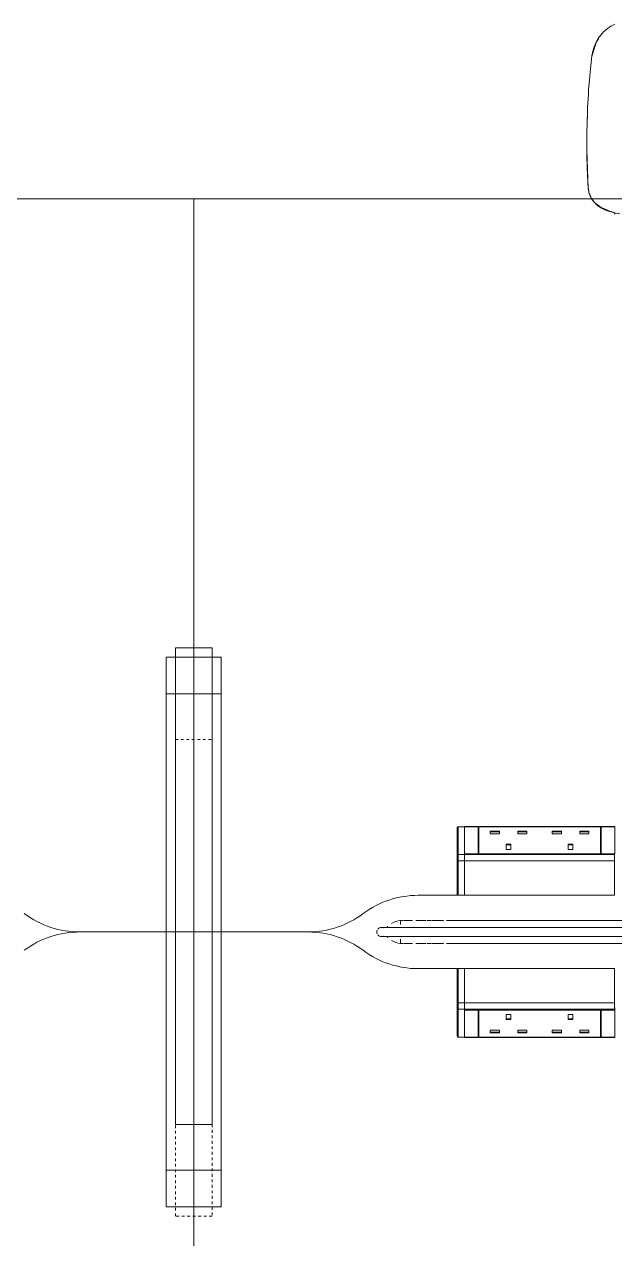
# Model space of a CAD drawing. Header units: millimetres. Extents: x 155927 to 317870, y -36033 to 97293.
# Drawn here: x 171060 to 171705, y 23993 to 25318 of the extents above; entities that cross this region are included whole.
import ezdxf

# ---------------------------------------------------------------- set-up
doc = ezdxf.new("R2010")
doc.units = ezdxf.units.MM
doc.header["$MEASUREMENT"] = 0
doc.linetypes.add('Dash', pattern=[6, 3, -3])
for name, color, linetype, lineweight in [('G-IMPT', 8, 'CONTINUOUS', 9), ('I-FURN', 8, 'CONTINUOUS', 9), ('I-FURN-HDLN', 8, 'Dash', 9)]:
    doc.layers.add(name, color=color, linetype=linetype, lineweight=lineweight)

msp = doc.modelspace()

# ---------------------------------------------------------------- linework, layer by layer
at = {"layer": 'G-IMPT'}
for p, q in [((171690, 25306.7), (171693.2, 25310.1)), ((171697, 25313.4), (171693.2, 25310.1)), ((171701.2, 25316.3), (171697, 25313.4)), ((171701.2, 25316.3), (171705.4, 25318.4)), ((171682.4, 25292.4), (171686.1, 25300.5)), ((171684.5, 25298.1), (171682.7, 25293.9)), ((171684.5, 25298.1), (171687, 25302.6)), ((171687.7, 25302.6), (171686.1, 25300.5)), ((171690, 25306.7), (171687, 25302.6)), ((171678.4, 25266.1), (171680.3, 25284)), ((171680.3, 25283.5), (171684.2, 25295.9)), ((171680.3, 25284), (171681.2, 25289)), ((171680.3, 25283.5), (171681.3, 25286.8)), ((171682.4, 25292.4), (171680.5, 25284)), ((171682.7, 25293.9), (171681.2, 25289)), ((171684.2, 25295.9), (171681.3, 25286.8)), ((171676.8, 25246.9), (171678.1, 25261.9)), ((171678.1, 25261.9), (171678.4, 25266.1)), ((171676.8, 25246.9), (171676.5, 25241.8)), ((171677.5, 25255.1), (171677.7, 25256.7)), ((171676.5, 25241.8), (171675.7, 25227.7)), ((171675.5, 25221.6), (171675.1, 25209.9)), ((171675.5, 25221.6), (171675.7, 25227.7)), ((171674.9, 25201.5), (171675.1, 25209.9)), ((171675.3, 25216.7), (171675.2, 25214.8)), ((171675.2, 25214.8), (171675.2, 25213.3)), ((171674.9, 25201.5), (171674.8, 25190.7)), ((171675, 25171.4), (171674.8, 25190.7)), ((171674.9, 25201.5), (171674.9, 25181.3)), ((171674.9, 25201.5), (171675, 25171.4)), ((171674.9, 25181.8), (171674.9, 25179.2)), ((171674.9, 25181.3), (171675, 25171.4)), ((171674.9, 25181.3), (171675.4, 25159.9)), ((171674.9, 25181.3), (171675.3, 25161.1)), ((171674.9, 25179.2), (171674.9, 25177.3)), ((171675, 25171.4), (171675.4, 25159.9)), ((171675.4, 25159.9), (171675.3, 25161.1)), ((171675.3, 25161.1), (171676.4, 25139.3)), ((171675.3, 25161.1), (171676.3, 25140.9)), ((171675.4, 25159.9), (171676.4, 25139.3)), ((171676.2, 25143.1), (171676.3, 25140.9)), ((171676.4, 25139.3), (171676.3, 25140.9)), ((171676.4, 25139.3), (171676.7, 25137.6)), ((171677.1, 25135.4), (171676.5, 25139.3)), ((171677.1, 25135.3), (171676.7, 25137.6)), ((171677.1, 25135.4), (171679.5, 25129.2)), ((171677.1, 25135.3), (171677.5, 25133.9)), ((171678.9, 25130.3), (171677.5, 25133.9)), ((171678.9, 25130.3), (171680.1, 25128)), ((171679.5, 25129.2), (171680.4, 25128)), ((171680.1, 25128), (171680.8, 25126.8)), ((171680.4, 25128), (171683.7, 25123.6)), ((171680.8, 25126.8), (171683.9, 25123.1)), ((171683.7, 25123.6), (171690.5, 25118.4)), ((171686.9, 25120.4), (171683.9, 25123.1)), ((171691, 25117.8), (171686.9, 25120.4)), ((171690.5, 25118.4), (171694.9, 25116.6)), ((171691, 25117.8), (171695.1, 25115.8)), ((171700.5, 25114.2), (171694.9, 25116.6)), ((171699.4, 25114.2), (171695.1, 25115.8)), ((171699.4, 25114.2), (171704.9, 25112.8)), ((171700.5, 25114.2), (171704, 25113.5)), ((171710.8, 25111.8), (171704.9, 25112.8))]:
    msp.add_line(p, q, dxfattribs=at)
at = {"layer": 'I-FURN'}
for p, q in [((171245.5, 25128), (169845.5, 25128)), ((169845.5, 25128), (171245.5, 25128)), ((171245.5, 24328), (171245.5, 25128)), ((171245.5, 25128), (171245.5, 24328)), ((172645.5, 25128), (171245.5, 25128)), ((171245.5, 25128), (171245.5, 24328)), ((171245.5, 24328), (171245.5, 25128)), ((171245.5, 25128), (172645.5, 25128)), ((171704.8, 25113), (171705.2, 25112.2)), ((171705.2, 25112.2), (171705.6, 25111.4)), ((171265.5, 24638), (171225.5, 24638)), ((171225.5, 24638), (171225.5, 24628)), ((171265.5, 24628), (171265.5, 24638)), ((171215.5, 24028), (171215.5, 24628)), ((171215.5, 24628), (171215.5, 24588)), ((171275.5, 24628), (171215.5, 24628)), ((171225.5, 24628), (171215.5, 24628)), ((171225.5, 24628), (171225.5, 24118)), ((171275.5, 24628), (171265.5, 24628)), ((171265.5, 24118), (171265.5, 24628)), ((171275.5, 24588), (171275.5, 24628)), ((171275.5, 24628), (171275.5, 24028)), ((171215.5, 24588), (171215.5, 24068)), ((171225.5, 24588), (171215.5, 24588)), ((171275.5, 24588), (171215.5, 24588)), ((171275.5, 24588), (171265.5, 24588)), ((171275.5, 24068), (171275.5, 24588)), ((171533.2, 24441.9), (171533.2, 24411.6)), ((171533.2, 24441.9), (171533.2, 24411.6)), ((171533.4, 24442.5), (171533.4, 24442.5)), ((171541.2, 24442.9), (171534.2, 24442.9)), ((171534.2, 24442.7), (171534.2, 24442.9)), ((171541.2, 24442.9), (171534.2, 24442.9)), ((171541.2, 24442.9), (171534.2, 24442.9)), ((171534.2, 24412.4), (171534.2, 24442.7)), ((171534.2, 24442.7), (171541.2, 24442.7)), ((171541.2, 24442.7), (171541.2, 24442.9)), ((171541.2, 24412.4), (171541.2, 24442.7)), ((171541.3, 24443.1), (171556.3, 24443.1)), ((171541.3, 24413.2), (171541.3, 24443.1)), ((171705.2, 24442.9), (171541.3, 24442.9)), ((171556.3, 24443.1), (171556.3, 24413.2)), ((171556.3, 24442.7), (171556.8, 24442.7)), ((171556.8, 24443.1), (171689.8, 24443.1)), ((171556.8, 24443.1), (171556.8, 24413.2)), ((171569.4, 24438), (171569.4, 24435.2)), ((171579.4, 24438), (171569.4, 24438)), ((171579.4, 24437.3), (171569.4, 24437.3)), ((171579.4, 24438), (171579.4, 24435.2)), ((171599.4, 24438), (171599.4, 24435.2)), ((171609.4, 24438), (171599.4, 24438)), ((171609.4, 24437.3), (171599.4, 24437.3)), ((171609.4, 24438), (171609.4, 24435.2)), ((171637.1, 24438), (171637.1, 24435.2)), ((171647.1, 24438), (171637.1, 24438)), ((171647.1, 24437.3), (171637.1, 24437.3)), ((171647.1, 24438), (171647.1, 24435.2)), ((171667.1, 24438), (171667.1, 24435.2)), ((171677.1, 24438), (171667.1, 24438)), ((171677.1, 24437.3), (171667.1, 24437.3)), ((171677.1, 24438), (171677.1, 24435.2)), ((171689.8, 24443.1), (171689.8, 24413.2)), ((171689.8, 24442.7), (171690.3, 24442.7)), ((171690.3, 24413.2), (171690.3, 24443.1)), ((171690.3, 24443.1), (171705.3, 24443.1)), ((171705.3, 24443.1), (171705.3, 24413.2)), ((171579.4, 24435.2), (171569.4, 24435.2)), ((171586.9, 24423.7), (171586.9, 24418)), ((171591.9, 24423.7), (171586.9, 24423.7)), ((171591.9, 24423), (171586.9, 24423)), ((171591.9, 24423.7), (171591.9, 24418)), ((171609.4, 24435.2), (171599.4, 24435.2)), ((171647.1, 24435.2), (171637.1, 24435.2)), ((171654.6, 24423.7), (171654.6, 24418)), ((171659.6, 24423.7), (171654.6, 24423.7)), ((171659.6, 24423), (171654.6, 24423)), ((171659.6, 24418), (171659.6, 24423.7)), ((171677.1, 24435.2), (171667.1, 24435.2)), ((171533.2, 24373), (171533.2, 24411.6)), ((171533.2, 24411.6), (171533.2, 24406.1)), ((171534.2, 24405.5), (171534.2, 24412.4)), ((171534.2, 24412.4), (171541.2, 24412.4)), ((171541.2, 24405.5), (171541.2, 24412.4)), ((171556.3, 24413.2), (171541.3, 24413.2)), ((171541.3, 24413.2), (171541.3, 24410.8)), ((171541.3, 24413), (171556.3, 24413)), ((171541.3, 24412.4), (171541.3, 24413)), ((171541.3, 24412.4), (171541.3, 24405.5)), ((171705.2, 24412.4), (171541.3, 24412.4)), ((171689.8, 24413.2), (171556.8, 24413.2)), ((171556.8, 24413), (171689.8, 24413)), ((171591.9, 24418), (171586.9, 24418)), ((171654.6, 24418), (171659.6, 24418)), ((171705.3, 24413.2), (171690.3, 24413.2)), ((171690.3, 24413), (171705.2, 24413)), ((171705.2, 24413), (171705.2, 24412.4)), ((171705.2, 24405.5), (171705.2, 24412.4)), ((171533.2, 24406.1), (171533.2, 24369)), ((171534.2, 24368), (171534.2, 24405.5)), ((171534.2, 24405.5), (171541.2, 24405.5)), ((171541.2, 24368), (171541.2, 24405.5)), ((171541.3, 24405.5), (171541.3, 24368)), ((171705.2, 24405.5), (171541.3, 24405.5)), ((171705.2, 24368), (171705.2, 24405.5)), ((171534.2, 24373), (171533.2, 24373)), ((171533.2, 24369), (171533.2, 24373)), ((171533.2, 24369), (171533.2, 24369)), ((171490.5, 24368), (171534.2, 24368)), ((171534.2, 24368), (171490.5, 24368)), ((171534.2, 24368), (171541.2, 24368)), ((171534.2, 24368), (171541.2, 24368)), ((171541.3, 24368), (171705.2, 24368)), ((171705.2, 24368), (171541.3, 24368)), ((171450.6, 24333), (171450.5, 24333)), ((171450.5, 24333), (171450.5, 24333)), ((171450.8, 24333), (171450.6, 24333)), ((171451.1, 24333), (171450.8, 24333)), ((171451.5, 24333), (171451.1, 24333)), ((171452.1, 24333), (171451.5, 24333)), ((171452.7, 24333), (171452.1, 24333)), ((171453.5, 24333), (171452.7, 24333)), ((171454.3, 24333), (171453.5, 24333)), ((171455.3, 24333), (171454.3, 24333)), ((171456.4, 24333), (171455.3, 24333)), ((171457.6, 24333), (171456.4, 24333)), ((171458.9, 24333), (171457.6, 24333)), ((171460.3, 24333), (171458.9, 24333)), ((171461.7, 24333), (171460.3, 24333)), ((171463.3, 24333), (171461.7, 24333)), ((171465, 24333), (171463.3, 24333)), ((171466.8, 24333), (171465, 24333)), ((171468.6, 24333), (171466.8, 24333)), ((171470.5, 24333), (171468.6, 24333)), ((171472.6, 24333), (171470.5, 24333)), ((171471.4, 24340.5), (171471.4, 24336)), ((171471.4, 24340.5), (171474.8, 24340.5)), ((171474.6, 24333), (171472.6, 24333)), ((171476.8, 24333), (171474.6, 24333)), ((171475.2, 24340.6), (171476.1, 24340.6)), ((171476.4, 24340.5), (171484.4, 24340.5)), ((171479.1, 24333), (171476.8, 24333)), ((171481.4, 24333), (171479.1, 24333)), ((171483.7, 24333), (171481.4, 24333)), ((171486.2, 24333), (171483.7, 24333)), ((171488.7, 24333), (171486.2, 24333)), ((171488, 24340.5), (171499.5, 24340.5)), ((171491.2, 24333), (171488.7, 24333)), ((171493.8, 24333), (171491.2, 24333)), ((171496.4, 24333), (171493.8, 24333)), ((171499.1, 24333), (171496.4, 24333)), ((171501.8, 24333), (171499.1, 24333)), ((171500.3, 24340.6), (171504.3, 24340.6)), ((171504.5, 24333), (171501.8, 24333)), ((171507.3, 24333), (171504.5, 24333)), ((171505.2, 24340.5), (171518.5, 24340.5)), ((171510.1, 24333), (171507.3, 24333)), ((171512.9, 24333), (171510.1, 24333)), ((171515.7, 24333), (171512.9, 24333)), ((171518.6, 24333), (171515.7, 24333)), ((171521.4, 24333), (171518.6, 24333)), ((171521.4, 24340.6), (172359.6, 24340.6)), ((172359.6, 24333), (171521.4, 24333)), ((171245.5, 24328), (171121.6, 24328)), ((171121.6, 24328), (171245.5, 24328)), ((171121.6, 24328), (171245.5, 24328)), ((171245.5, 24328), (171121.6, 24328)), ((171245.5, 23528), (171245.5, 24328)), ((171245.5, 24328), (171245.5, 23528)), ((171370.5, 24328), (171245.5, 24328)), ((171245.5, 24328), (171245.5, 23528)), ((171245.5, 23528), (171245.5, 24328)), ((171245.5, 24328), (171370.5, 24328)), ((171245.5, 24328), (171370.5, 24328)), ((171370.5, 24328), (171245.5, 24328)), ((171450.5, 24323), (171450.6, 24323)), ((171450.6, 24323), (171450.7, 24323)), ((171450.7, 24323), (171451, 24323)), ((171451, 24323), (171451.4, 24323)), ((171451.4, 24323), (171451.9, 24323)), ((171451.9, 24323), (171452.5, 24323)), ((171452.5, 24323), (171453.3, 24323)), ((171453.3, 24323), (171454.1, 24323)), ((171454.1, 24323), (171455, 24323)), ((171455, 24323), (171456.1, 24323)), ((171456.1, 24323), (171457.2, 24323)), ((171457.2, 24323), (171458.5, 24323)), ((171458.5, 24323), (171459.9, 24323)), ((171459.9, 24323), (171461.3, 24323)), ((171461.3, 24323), (171462.9, 24323)), ((171462.9, 24323), (171464.5, 24323)), ((171464.5, 24323), (171466.3, 24323)), ((171466.3, 24323), (171468.1, 24323)), ((171468.1, 24323), (171470, 24323)), ((171470, 24323), (171472, 24323)), ((171471.4, 24320.1), (171471.4, 24315.5)), ((171472, 24323), (171474.1, 24323)), ((171474.1, 24323), (171476.2, 24323)), ((171476.2, 24323), (171478.4, 24323)), ((171478.4, 24323), (171480.7, 24323)), ((171480.7, 24323), (171483.1, 24323)), ((171483.1, 24323), (171485.5, 24323)), ((171485.5, 24323), (171488, 24323)), ((171488, 24323), (171490.5, 24323)), ((171490.5, 24323), (171493.1, 24323)), ((171493.1, 24323), (171495.7, 24323)), ((171495.7, 24323), (171498.4, 24323)), ((171498.4, 24323), (171501.1, 24323)), ((171501.1, 24323), (171503.8, 24323)), ((171503.8, 24323), (171506.6, 24323)), ((171506.6, 24323), (171509.4, 24323)), ((171509.4, 24323), (171512.2, 24323)), ((171512.2, 24323), (171515, 24323)), ((171515, 24323), (171517.8, 24323)), ((171517.8, 24323), (171520.6, 24323)), ((171520.6, 24323), (171521.4, 24323)), ((171521.4, 24323), (172359.6, 24323)), ((171474.8, 24315.5), (171471.4, 24315.5)), ((171476.1, 24315.5), (171475.2, 24315.5)), ((171484.4, 24315.5), (171476.4, 24315.5)), ((171499.5, 24315.5), (171488, 24315.5)), ((171504.3, 24315.5), (171500.3, 24315.5)), ((171518.5, 24315.5), (171505.2, 24315.5)), ((172359.6, 24315.5), (171521.4, 24315.5)), ((171534.2, 24288), (171490.5, 24288)), ((171490.5, 24288), (171534.2, 24288)), ((171533.2, 24283), (171533.2, 24287)), ((171533.2, 24287), (171533.2, 24250)), ((171533.2, 24283), (171534.2, 24283)), ((171533.2, 24244.5), (171533.2, 24283)), ((171541.2, 24288), (171534.2, 24288)), ((171534.2, 24250.6), (171534.2, 24288)), ((171534.2, 24288), (171541.2, 24288)), ((171541.2, 24250.6), (171541.2, 24288)), ((171705.2, 24288), (171541.3, 24288)), ((171541.3, 24288), (171705.2, 24288)), ((171541.3, 24288), (171541.3, 24250.6)), ((171705.2, 24250.6), (171705.2, 24288)), ((171533.2, 24250), (171533.2, 24244.5)), ((171534.2, 24243.7), (171534.2, 24250.6)), ((171534.2, 24250.6), (171541.2, 24250.6)), ((171541.2, 24243.7), (171541.2, 24250.6)), ((171541.3, 24250.6), (171705.2, 24250.6)), ((171541.3, 24250.6), (171541.3, 24243.7)), ((171705.2, 24243.7), (171705.2, 24250.6)), ((171533.2, 24244.5), (171533.2, 24214.2)), ((171533.2, 24244.5), (171533.2, 24214.2)), ((171534.2, 24213.4), (171534.2, 24243.7)), ((171534.2, 24243.7), (171541.2, 24243.7)), ((171541.2, 24213.4), (171541.2, 24243.7)), ((171541.3, 24243.7), (171705.2, 24243.7)), ((171541.3, 24243), (171541.3, 24243.7)), ((171556.3, 24243), (171541.3, 24243)), ((171541.3, 24242.8), (171556.3, 24242.8)), ((171541.3, 24213), (171541.3, 24242.8)), ((171556.3, 24242.8), (171556.3, 24213)), ((171689.8, 24243), (171556.8, 24243)), ((171556.8, 24242.8), (171689.8, 24242.8)), ((171556.8, 24213), (171556.8, 24242.8)), ((171591.9, 24238.1), (171586.9, 24238.1)), ((171586.9, 24238.1), (171586.9, 24232.4)), ((171591.9, 24232.4), (171591.9, 24238.1)), ((171654.6, 24232.4), (171654.6, 24238.1)), ((171654.6, 24238.1), (171659.6, 24238.1)), ((171659.6, 24232.4), (171659.6, 24238.1)), ((171689.8, 24213), (171689.8, 24242.8)), ((171705.2, 24243), (171690.3, 24243)), ((171690.3, 24242.8), (171705.3, 24242.8)), ((171690.3, 24213), (171690.3, 24242.8)), ((171705.2, 24243.7), (171705.2, 24243)), ((171705.3, 24242.8), (171705.3, 24245.3)), ((171705.3, 24242.8), (171705.3, 24213)), ((171586.9, 24233.1), (171591.9, 24233.1)), ((171586.9, 24232.4), (171591.9, 24232.4)), ((171654.6, 24233.1), (171659.6, 24233.1)), ((171654.6, 24232.4), (171659.6, 24232.4)), ((171533.5, 24213.5), (171533.4, 24213.6)), ((171534.2, 24213.2), (171534.2, 24213.4)), ((171534.2, 24213.4), (171541.2, 24213.4)), ((171534.2, 24213.2), (171541.2, 24213.2)), ((171534.2, 24213.2), (171541.2, 24213.2)), ((171541.2, 24213.2), (171534.2, 24213.2)), ((171541.2, 24213.2), (171541.2, 24213.4)), ((171541.3, 24213.2), (171705.2, 24213.2)), ((171556.3, 24213), (171541.3, 24213)), ((171556.8, 24213.4), (171556.3, 24213.4)), ((171689.8, 24213), (171556.8, 24213)), ((171569.4, 24218), (171569.4, 24220.9)), ((171569.4, 24220.9), (171579.4, 24220.9)), ((171569.4, 24218.8), (171579.4, 24218.8)), ((171569.4, 24218), (171579.4, 24218)), ((171579.4, 24218), (171579.4, 24220.9)), ((171599.4, 24218), (171599.4, 24220.9)), ((171599.4, 24220.9), (171609.4, 24220.9)), ((171599.4, 24218.8), (171609.4, 24218.8)), ((171599.4, 24218), (171609.4, 24218)), ((171609.4, 24218), (171609.4, 24220.9)), ((171637.1, 24218), (171637.1, 24220.9)), ((171637.1, 24220.9), (171647.1, 24220.9)), ((171637.1, 24218.8), (171647.1, 24218.8)), ((171637.1, 24218), (171647.1, 24218)), ((171647.1, 24218), (171647.1, 24220.9)), ((171667.1, 24218), (171667.1, 24220.9)), ((171667.1, 24220.9), (171677.1, 24220.9)), ((171667.1, 24218.8), (171677.1, 24218.8)), ((171667.1, 24218), (171677.1, 24218)), ((171677.1, 24218), (171677.1, 24220.9)), ((171690.3, 24213.4), (171689.8, 24213.4)), ((171705.3, 24213), (171690.3, 24213)), ((171225.5, 24118), (171265.5, 24118)), ((171215.5, 24068), (171215.5, 24028)), ((171275.5, 24068), (171215.5, 24068)), ((171275.5, 24068), (171215.5, 24068)), ((171275.5, 24028), (171275.5, 24068)), ((171215.5, 24028), (171275.5, 24028)), ((171275.5, 24028), (171215.5, 24028))]:
    msp.add_line(p, q, dxfattribs=at)
at = {"layer": 'I-FURN', "flags": 128}
for points in [[(171533.7, 24442.7), (171533.7, 24442.7), (171533.8, 24442.8), (171533.8, 24442.8), (171533.8, 24442.8), (171533.9, 24442.8), (171533.9, 24442.8), (171533.9, 24442.8), (171534, 24442.8), (171534, 24442.9), (171534.1, 24442.9), (171534.1, 24442.9), (171534.1, 24442.9), (171534.2, 24442.9), (171534.2, 24442.9)], [(171533.2, 24411.6), (171533.2, 24411.5), (171533.2, 24411.4), (171533.2, 24411.3), (171533.2, 24411.2), (171533.2, 24411.1), (171533.2, 24410.9), (171533.2, 24410.8), (171533.2, 24410.7), (171533.2, 24410.6), (171533.2, 24410.4), (171533.2, 24410.3), (171533.2, 24410.2), (171533.2, 24410), (171533.2, 24409.9), (171533.2, 24409.7), (171533.2, 24409.6), (171533.2, 24409.4), (171533.2, 24409.3), (171533.2, 24409.1), (171533.2, 24408.9), (171533.2, 24408.8), (171533.2, 24408.6), (171533.2, 24408.5), (171533.2, 24408.3), (171533.2, 24408.1), (171533.2, 24408), (171533.2, 24407.8), (171533.2, 24407.7), (171533.2, 24407.5), (171533.2, 24407.4), (171533.2, 24407.2), (171533.2, 24407.1), (171533.2, 24406.9), (171533.2, 24406.8), (171533.2, 24406.6), (171533.2, 24406.5), (171533.2, 24406.3), (171533.2, 24406.2), (171533.2, 24406.1)], [(171533.2, 24406.1), (171533.2, 24403.3), (171533.2, 24400.6), (171533.2, 24398), (171533.2, 24395.4), (171533.2, 24393), (171533.2, 24390.7), (171533.2, 24388.4), (171533.2, 24386.3), (171533.2, 24384.3), (171533.2, 24382.4), (171533.2, 24380.6), (171533.2, 24378.9), (171533.2, 24377.4), (171533.2, 24376), (171533.2, 24374.7), (171533.2, 24373.5), (171533.2, 24372.5), (171533.2, 24371.5), (171533.2, 24370.8), (171533.2, 24370.1), (171533.2, 24369.6), (171533.2, 24369.2), (171533.2, 24369)], [(171533.2, 24369), (171533.2, 24369), (171533.2, 24369), (171533.2, 24369), (171533.2, 24369.1), (171533.2, 24369.1), (171533.2, 24369.1), (171533.2, 24369.2), (171533.2, 24369.2), (171533.2, 24369.3), (171533.2, 24369.3), (171533.2, 24369.4), (171533.2, 24369.5), (171533.2, 24369.5), (171533.2, 24369.6), (171533.2, 24369.7), (171533.2, 24369.8), (171533.2, 24369.9), (171533.2, 24370), (171533.2, 24370.1), (171533.2, 24370.2), (171533.2, 24370.3), (171533.2, 24370.5), (171533.2, 24370.6), (171533.2, 24370.7), (171533.2, 24370.9), (171533.2, 24371), (171533.2, 24371.1), (171533.2, 24371.3), (171533.2, 24371.4), (171533.2, 24371.6), (171533.2, 24371.7), (171533.2, 24371.9), (171533.2, 24372), (171533.2, 24372.2), (171533.2, 24372.3), (171533.2, 24372.5), (171533.2, 24372.7), (171533.2, 24372.8), (171533.2, 24373), (171533.2, 24373)], [(171534.2, 24368), (171534.2, 24368), (171534.1, 24368), (171534.1, 24368), (171534, 24368), (171534, 24368), (171534, 24368), (171533.9, 24368.1), (171533.9, 24368.1), (171533.8, 24368.1), (171533.8, 24368.1), (171533.8, 24368.1), (171533.7, 24368.1), (171533.7, 24368.2), (171533.7, 24368.2), (171533.6, 24368.2), (171533.6, 24368.2), (171533.6, 24368.2), (171533.5, 24368.3), (171533.5, 24368.3), (171533.5, 24368.3), (171533.5, 24368.4), (171533.4, 24368.4), (171533.4, 24368.4), (171533.4, 24368.4), (171533.4, 24368.5), (171533.3, 24368.5), (171533.3, 24368.5), (171533.3, 24368.6), (171533.3, 24368.6), (171533.3, 24368.7), (171533.2, 24368.7), (171533.2, 24368.7), (171533.2, 24368.8), (171533.2, 24368.8), (171533.2, 24368.8), (171533.2, 24368.9), (171533.2, 24368.9), (171533.2, 24369), (171533.2, 24369), (171533.2, 24369)], [(171533.2, 24287), (171533.2, 24287.1), (171533.2, 24287.1), (171533.2, 24287.2), (171533.2, 24287.2), (171533.2, 24287.2), (171533.2, 24287.3), (171533.2, 24287.3), (171533.2, 24287.4), (171533.3, 24287.4), (171533.3, 24287.4), (171533.3, 24287.5), (171533.3, 24287.5), (171533.3, 24287.5), (171533.3, 24287.6), (171533.4, 24287.6), (171533.4, 24287.6), (171533.4, 24287.7), (171533.4, 24287.7), (171533.5, 24287.7), (171533.5, 24287.8), (171533.5, 24287.8), (171533.6, 24287.8), (171533.6, 24287.8), (171533.6, 24287.9), (171533.7, 24287.9), (171533.7, 24287.9), (171533.7, 24287.9), (171533.8, 24287.9), (171533.8, 24288), (171533.8, 24288), (171533.9, 24288), (171533.9, 24288), (171533.9, 24288), (171534, 24288), (171534, 24288), (171534.1, 24288), (171534.1, 24288), (171534.1, 24288), (171534.2, 24288), (171534.2, 24288)], [(171533.2, 24283), (171533.2, 24283.2), (171533.2, 24283.4), (171533.2, 24283.5), (171533.2, 24283.7), (171533.2, 24283.8), (171533.2, 24284), (171533.2, 24284.1), (171533.2, 24284.3), (171533.2, 24284.4), (171533.2, 24284.6), (171533.2, 24284.7), (171533.2, 24284.9), (171533.2, 24285), (171533.2, 24285.2), (171533.2, 24285.3), (171533.2, 24285.4), (171533.2, 24285.6), (171533.2, 24285.7), (171533.2, 24285.8), (171533.2, 24285.9), (171533.2, 24286), (171533.2, 24286.1), (171533.2, 24286.2), (171533.2, 24286.3), (171533.2, 24286.4), (171533.2, 24286.5), (171533.2, 24286.6), (171533.2, 24286.6), (171533.2, 24286.7), (171533.2, 24286.8), (171533.2, 24286.8), (171533.2, 24286.9), (171533.2, 24286.9), (171533.2, 24286.9), (171533.2, 24287), (171533.2, 24287), (171533.2, 24287), (171533.2, 24287), (171533.2, 24287)], [(171533.2, 24287), (171533.2, 24287), (171533.2, 24287)], [(171533.2, 24287), (171533.2, 24286.8), (171533.2, 24286.3), (171533.2, 24285.8), (171533.2, 24285.1), (171533.2, 24284.3), (171533.2, 24283.3), (171533.2, 24282.3), (171533.2, 24281.1), (171533.2, 24279.7), (171533.2, 24278.3), (171533.2, 24276.7), (171533.2, 24275), (171533.2, 24273.2), (171533.2, 24271.2), (171533.2, 24269.2), (171533.2, 24267), (171533.2, 24264.8), (171533.2, 24262.4), (171533.2, 24260), (171533.2, 24257.4), (171533.2, 24254.8), (171533.2, 24252.1), (171533.2, 24250)], [(171533.2, 24250), (171533.2, 24249.9), (171533.2, 24249.7), (171533.2, 24249.6), (171533.2, 24249.5), (171533.2, 24249.3), (171533.2, 24249.2), (171533.2, 24249), (171533.2, 24248.9), (171533.2, 24248.7), (171533.2, 24248.5), (171533.2, 24248.4), (171533.2, 24248.2), (171533.2, 24248.1), (171533.2, 24247.9), (171533.2, 24247.7), (171533.2, 24247.6), (171533.2, 24247.4), (171533.2, 24247.3), (171533.2, 24247.1), (171533.2, 24247), (171533.2, 24246.8), (171533.2, 24246.6), (171533.2, 24246.5), (171533.2, 24246.3), (171533.2, 24246.2), (171533.2, 24246), (171533.2, 24245.9), (171533.2, 24245.8), (171533.2, 24245.6), (171533.2, 24245.5), (171533.2, 24245.4), (171533.2, 24245.2), (171533.2, 24245.1), (171533.2, 24245), (171533.2, 24244.9), (171533.2, 24244.8), (171533.2, 24244.7), (171533.2, 24244.6), (171533.2, 24244.5)], [(171534.2, 24213.2), (171534.2, 24213.2), (171534.1, 24213.2), (171534.1, 24213.2), (171534, 24213.2), (171534, 24213.2), (171534, 24213.2), (171533.9, 24213.2), (171533.9, 24213.2), (171533.8, 24213.3), (171533.8, 24213.3), (171533.8, 24213.3), (171533.7, 24213.3), (171533.7, 24213.3)]]:
    msp.add_lwpolyline(points, dxfattribs=at)
at = {"layer": 'I-FURN'}
for centre, radius, start, end in [((171490.5, 24268), 100, 90, 126.8699), ((171490.5, 24268), 100, 90, 126.8699), ((171120.5, 24428.1), 100, 233.1301, 270.6256), ((171120.5, 24428.1), 100, 233.1301, 270.6256), ((171370.5, 24428), 100, 270, 306.8699), ((171370.5, 24428), 100, 270, 306.8699), ((171450.5, 24328), 5, 157.635, 202.365), ((171450.5, 24328), 5, 68.1748, 142.7249), ((171463.4, 24328), 8.51, 133.4514, 144.4595), ((171473.7, 24317.1), 23.6, 95.6664, 120.8564), ((171120.5, 24228), 100, 89.3744, 126.8699), ((171120.5, 24228), 100, 89.3744, 126.8699), ((171370.5, 24228), 100, 53.1301, 90), ((171370.5, 24228), 100, 53.1301, 90), ((171450.5, 24328), 5, 217.2751, 291.8252), ((171463.4, 24328), 8.51, 215.5405, 226.5486), ((171473.7, 24339), 23.6, 239.1436, 264.3336), ((171490.5, 24388), 100, 233.1301, 270), ((171490.5, 24388), 100, 233.1301, 270)]:
    msp.add_arc(centre, radius, start, end, dxfattribs=at)
for centre, major_axis, ratio, start_param, end_param in [((171534.2, 24441.9), (-1, 0), 0.819152, 4.712389, 6.283185), ((171534.2, 24411.6), (-1, 0), 0.819152, 4.712389, 6.283185), ((171534.2, 24406.1), (-1, 0), 0.56467, 0, 1.570796), ((171534.2, 24369), (-1, 0), 0.998113, 0, 1.570796), ((171534.2, 24287), (1, 0), 0.998113, 1.570796, 3.141593), ((171534.2, 24250), (1, 0), 0.56467, 1.570796, 3.141593), ((171534.2, 24244.5), (1, 0), 0.819152, 3.141593, 4.712389), ((171534.2, 24214.2), (-1, 0), 0.819152, 0, 1.570796)]:
    msp.add_ellipse(centre, major_axis=major_axis, ratio=ratio, start_param=start_param, end_param=end_param, dxfattribs=at)
at = {"layer": 'I-FURN-HDLN'}
for p, q in [((171225.5, 24538), (171265.5, 24538)), ((171225.5, 24018), (171225.5, 24538)), ((171265.5, 24538), (171265.5, 24018)), ((171265.5, 24018), (171225.5, 24018))]:
    msp.add_line(p, q, dxfattribs=at)

doc.saveas('drawing.dxf')
